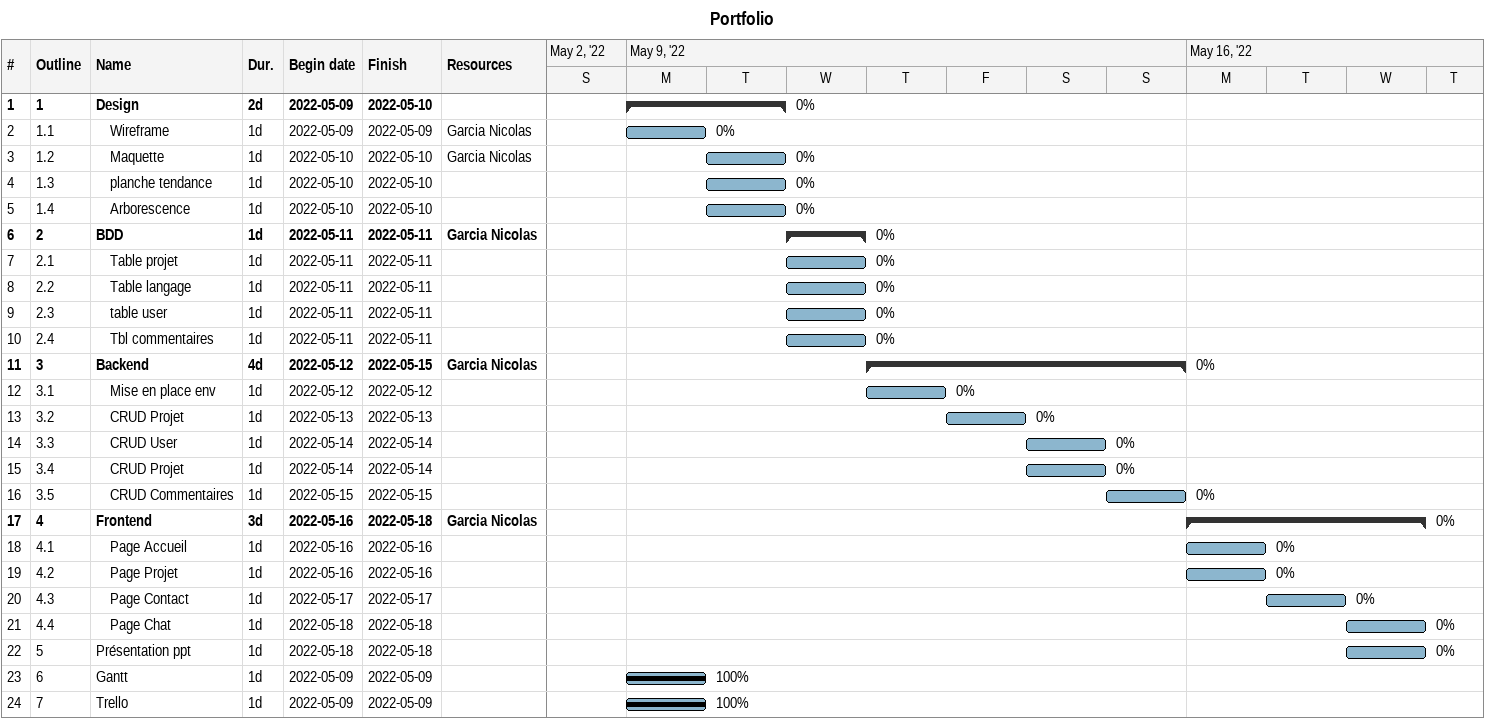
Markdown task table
Portfolio

| ID | WBS | Task | Duration | Start | Finish | Resources | % complete |
|---|---|---|---|---|---|---|---|
| 1 | 1 | **Design** | 2d | 2022-05-09 | 2022-05-10 |  | 0 |
| 2 | 1.1 | Wireframe | 1d | 2022-05-09 | 2022-05-09 | Garcia Nicolas | 0 |
| 3 | 1.2 | Maquette | 1d | 2022-05-10 | 2022-05-10 | Garcia Nicolas | 0 |
| 4 | 1.3 | planche tendance | 1d | 2022-05-10 | 2022-05-10 |  | 0 |
| 5 | 1.4 | Arborescence | 1d | 2022-05-10 | 2022-05-10 |  | 0 |
| 6 | 2 | **BDD** | 1d | 2022-05-11 | 2022-05-11 | Garcia Nicolas | 0 |
| 7 | 2.1 | Table projet | 1d | 2022-05-11 | 2022-05-11 |  | 0 |
| 8 | 2.2 | Table langage | 1d | 2022-05-11 | 2022-05-11 |  | 0 |
| 9 | 2.3 | table user | 1d | 2022-05-11 | 2022-05-11 |  | 0 |
| 10 | 2.4 | Tbl commentaires | 1d | 2022-05-11 | 2022-05-11 |  | 0 |
| 11 | 3 | **Backend** | 4d | 2022-05-12 | 2022-05-15 | Garcia Nicolas | 0 |
| 12 | 3.1 | Mise en place env | 1d | 2022-05-12 | 2022-05-12 |  | 0 |
| 13 | 3.2 | CRUD Projet | 1d | 2022-05-13 | 2022-05-13 |  | 0 |
| 14 | 3.3 | CRUD User | 1d | 2022-05-14 | 2022-05-14 |  | 0 |
| 15 | 3.4 | CRUD Projet | 1d | 2022-05-14 | 2022-05-14 |  | 0 |
| 16 | 3.5 | CRUD Commentaires | 1d | 2022-05-15 | 2022-05-15 |  | 0 |
| 17 | 4 | **Frontend** | 3d | 2022-05-16 | 2022-05-18 | Garcia Nicolas | 0 |
| 18 | 4.1 | Page Accueil | 1d | 2022-05-16 | 2022-05-16 |  | 0 |
| 19 | 4.2 | Page Projet | 1d | 2022-05-16 | 2022-05-16 |  | 0 |
| 20 | 4.3 | Page Contact | 1d | 2022-05-17 | 2022-05-17 |  | 0 |
| 21 | 4.4 | Page Chat | 1d | 2022-05-18 | 2022-05-18 |  | 0 |
| 22 | 5 | Présentation ppt | 1d | 2022-05-18 | 2022-05-18 |  | 0 |
| 23 | 6 | Gantt | 1d | 2022-05-09 | 2022-05-09 |  | 100 |
| 24 | 7 | Trello | 1d | 2022-05-09 | 2022-05-09 |  | 100 |
